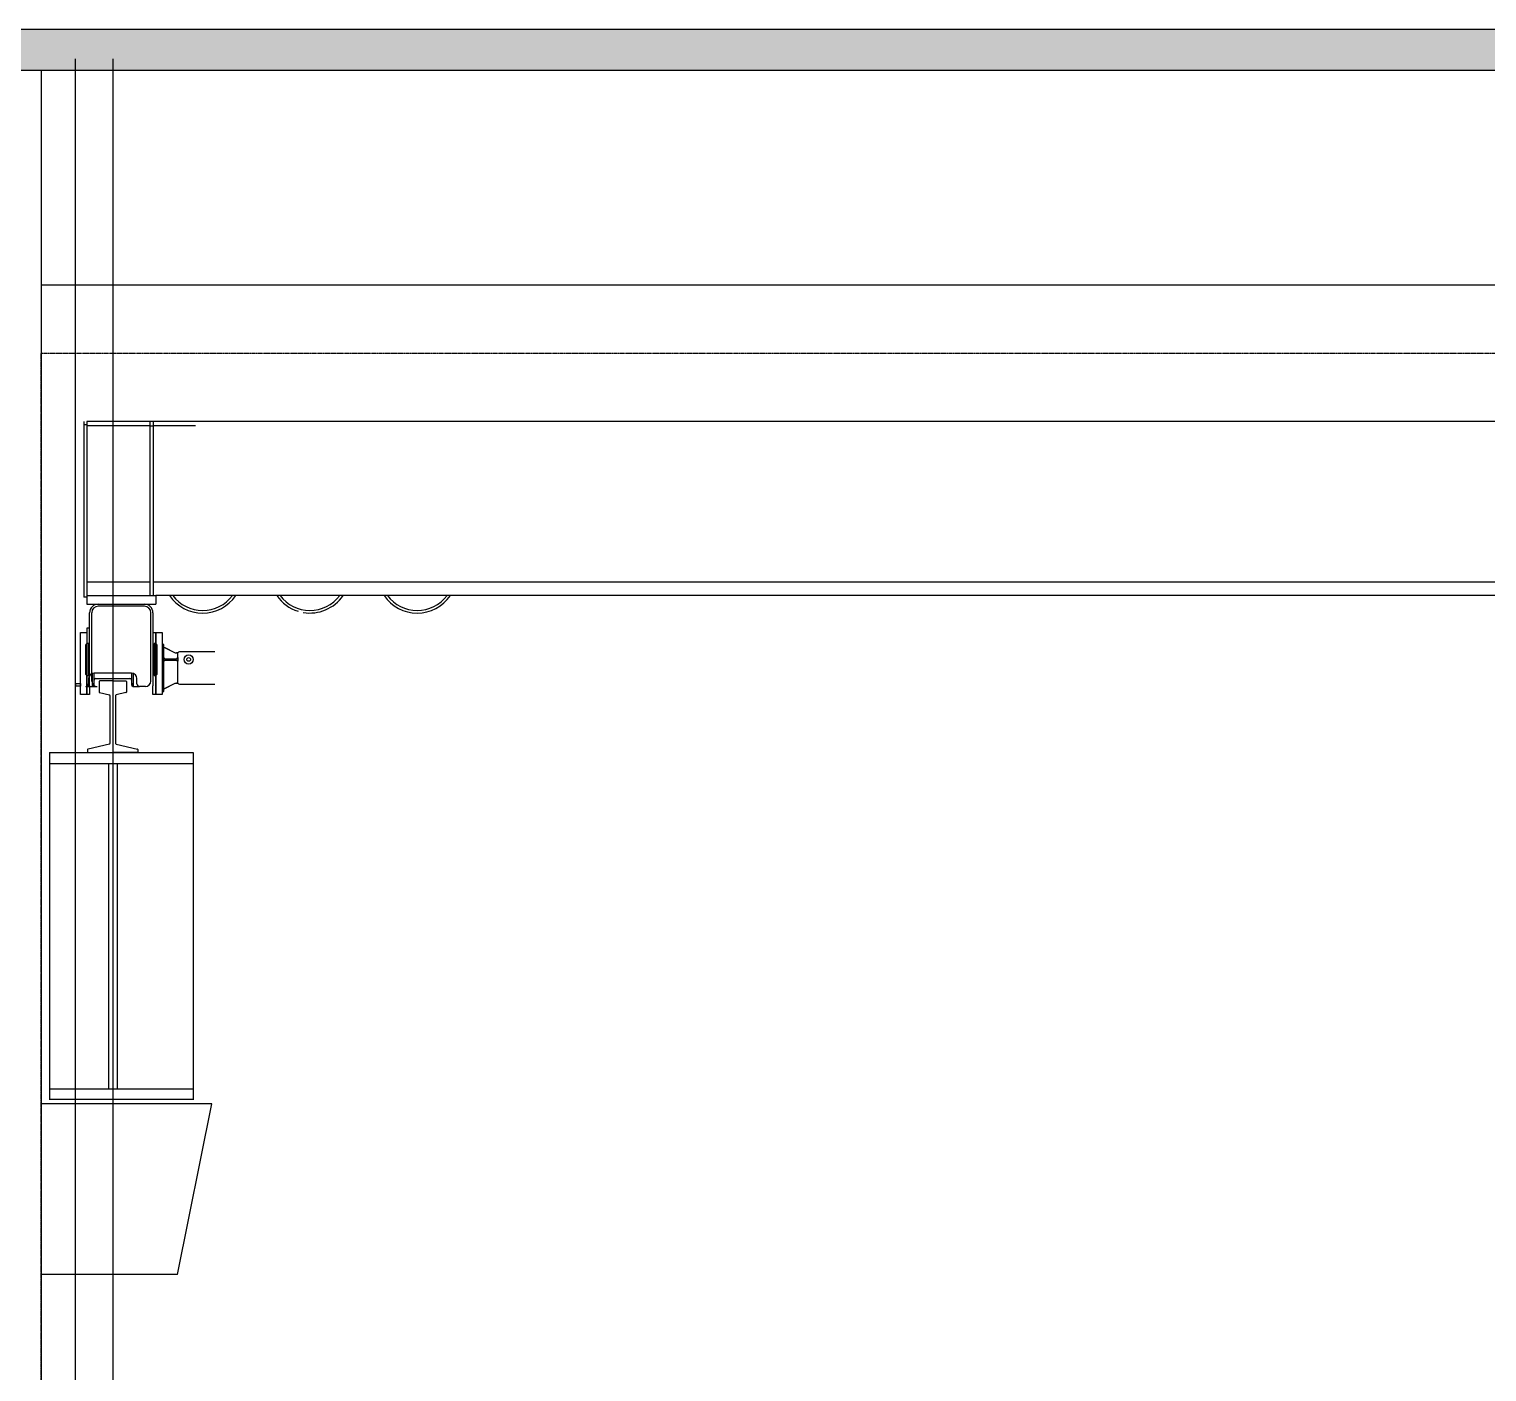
# Model space of a CAD drawing. Extents: x -599358 to 2865263, y -1062760 to 486533.
# Drawn here: x 341126 to 345396, y -697909 to -693974 of the extents above; entities that cross this region are included whole.
import ezdxf

# ---------------------------------------------------------------- set-up
doc = ezdxf.new("R2010")
doc.units = 0
doc.linetypes.add('DASH', pattern=[0.35, 0.25, -0.1])
doc.linetypes.add('DOTE', pattern=[2.42, 2, -0.2, 0.02, -0.2])
for name, color, linetype in [('A-AXIS-DOTE', 14, 'DOTE'), ('A-LIN-V', 9, 'Continuous'), ('AS-COLN', 6, 'Continuous'), ('COLUMN', 9, 'Continuous'), ('FAG16-10.01MA1-被', 7, 'Continuous'), ('FAG16-10.02MA1-被', 7, 'Continuous'), ('FAG16-10MA1-端梁结构', 7, 'Continuous'), ('FAG16-20.02MA1-轴', 7, 'Continuous'), ('FHSGH10105-主梁-01', 7, 'Continuous'), ('FHSGH10105-主梁-02', 7, 'Continuous'), ('FHSGH10105-主梁-04', 7, 'Continuous'), ('FHSGH10105-主梁-06', 7, 'Continuous'), ('G80箱体_MIR2', 7, 'Continuous'), ('PUB_HATCH', 8, 'Continuous'), ('扁电缆', 7, 'Continuous'), ('端盖', 7, 'Continuous'), ('连接板', 7, 'Continuous')]:
    doc.layers.add(name, color=color, linetype=linetype)

msp = doc.modelspace()

# ---------------------------------------------------------------- hatches: boundary and pattern name
at = {"layer": 'PUB_HATCH'}
msp.add_hatch(color=256, dxfattribs=at).paths.add_polyline_path([(351457.9, -694094), (351457.9, -693974), (340910.6, -693974), (340910.6, -694094)])

# ---------------------------------------------------------------- linework, layer by layer
msp.add_line((341515.1, -695777), (341515.1, -695915.6))
at = {"ltscale": 0.5}
for p, q in [((341330.6, -695885.6), (341330.6, -695916.7)), ((341370.6, -695884), (341332.2, -695884)), ((341370.6, -695884), (341408.9, -695884)), ((341410.5, -695885.6), (341410.5, -695916.7)), ((341331.9, -695918.2), (341360.9, -695924.9)), ((341362.1, -695926.4), (341362.1, -696068)), ((341379, -695926.4), (341379, -696068)), ((341409.3, -695918.2), (341380.2, -695924.9)), ((341360.9, -696069.6), (341298.2, -696084)), ((341380.2, -696069.6), (341442.9, -696084)), ((341184.8, -696094.2), (341606.3, -696094.2)), ((341184.8, -696094.2), (341184.8, -696125.7)), ((341297, -696085.6), (341297, -696094.2)), ((341297, -696094.2), (341370.6, -696094.2)), ((341444.2, -696094.2), (341370.6, -696094.2)), ((341444.2, -696085.6), (341444.2, -696094.2)), ((341606.3, -696094.2), (341606.3, -696125.7)), ((341184.8, -696125.7), (341606.3, -696125.7)), ((341184.8, -696125.7), (341184.8, -697110.4)), ((341358, -696125.7), (341358, -697080.4)), ((341383.1, -696125.7), (341383.1, -697080.4)), ((341606.3, -696125.7), (341606.3, -697110.4)), ((341606.3, -697080.4), (341184.8, -697080.4)), ((341184.8, -697080.4), (341184.8, -697111.8)), ((341606.3, -697080.4), (341606.3, -697111.8)), ((341606.3, -697110.4), (341184.8, -697110.4))]:
    msp.add_line(p, q, dxfattribs=at)
at = {"color": 6, "linetype": 'DASH'}
msp.add_lwpolyline([(350860.6, -701154.1), (341160.6, -701154.1), (341160.6, -694924), (350860.6, -694924), (350860.6, -701154.1)], dxfattribs=at)
msp.add_lwpolyline([(341262.5, -695892), (341276, -695892), (341276, -695899.8), (341262.5, -695899.8)], close=True)
at = {"ltscale": 0.5}
for centre, start, end in [((341332.2, -695885.6), 90, 180), ((341408.9, -695885.6), 0, 90), ((341332.2, -695916.7), 180, 257), ((341360.6, -695926.4), 0, 77), ((341380.6, -695926.4), 103, 180), ((341408.9, -695916.7), 283, 0), ((341360.6, -696068), 283, 0), ((341380.6, -696068), 180, 257), ((341298.5, -696085.6), 103, 180), ((341442.6, -696085.6), 0, 77)]:
    msp.add_arc(centre, 1.57, start, end, dxfattribs=at)
at = {"layer": 'A-AXIS-DOTE'}
for p, q in [((341260.6, -694061.5), (341260.6, -701154.1)), ((341370.6, -694061.5), (341370.6, -701154.1))]:
    msp.add_line(p, q, dxfattribs=at)
at = {"layer": 'A-LIN-V'}
msp.add_line((341560.6, -697624), (341160.6, -697624), dxfattribs=at)
for points in [[(350860.6, -694724), (341160.6, -694724)], [(341560.6, -697624), (341660.6, -697124), (341160.6, -697124)]]:
    msp.add_lwpolyline(points, dxfattribs=at)
at = {"layer": 'AS-COLN'}
for p, q in [((340910.6, -693974), (351457.9, -693974)), ((340910.6, -694094), (351457.9, -694094))]:
    msp.add_line(p, q, dxfattribs=at)
at = {"layer": 'COLUMN'}
msp.add_line((341160.6, -694094), (341160.6, -701424), dxfattribs=at)
at = {"layer": 'FAG16-10.01MA1-被', "color": 7, "linetype": 'Continuous'}
for p, q in [((341292, -695900.6), (341311.4, -695900.6)), ((341311.4, -695900.6), (341311.4, -695861.9)), ((341311.4, -695900.6), (341314.7, -695897.3)), ((341314.7, -695861.3), (341314.7, -695897.3)), ((341314.7, -695897.3), (341315.6, -695881.5)), ((341320.3, -695877), (341420.9, -695877)), ((341425.6, -695881.5), (341426.4, -695897.5)), ((341426.4, -695897.5), (341426.4, -695861.3)), ((341426.4, -695897.5), (341429.9, -695900.6)), ((341429.9, -695861.9), (341429.9, -695900.6)), ((341429.9, -695900.6), (341449.1, -695900.6))]:
    msp.add_line(p, q, dxfattribs=at)
for centre, start, end in [((341320.3, -695881.7), 90, 177), ((341420.9, -695881.7), 3, 90)]:
    msp.add_arc(centre, 4.71, start, end, dxfattribs=at)
at = {"layer": 'FAG16-10.02MA1-被', "color": 7, "linetype": 'Continuous'}
for p, q in [((341294.5, -695774.2), (341291.3, -695777.3)), ((341294.5, -695775.3), (341294.5, -695774.2)), ((341299.6, -695774.2), (341294.5, -695774.2)), ((341294.5, -695775.3), (341294.5, -695868.5)), ((341299.6, -695775.3), (341299.6, -695774.2)), ((341299.6, -695775.3), (341299.6, -695868.5)), ((341491.5, -695775.3), (341491.5, -695774.2)), ((341496.7, -695774.2), (341491.5, -695774.2)), ((341491.5, -695775.3), (341491.5, -695868.5)), ((341496.7, -695774.2), (341496.7, -695775.3)), ((341499.8, -695777.3), (341496.7, -695774.2)), ((341496.7, -695868.5), (341496.7, -695775.3)), ((341291.3, -695777.3), (341291.3, -695778.3)), ((341291.3, -695865.3), (341291.3, -695778.3)), ((341302.7, -695776.5), (341299.6, -695776.5)), ((341491.5, -695776.5), (341488.4, -695776.5)), ((341499.8, -695778.3), (341499.8, -695777.3)), ((341499.8, -695778.3), (341499.8, -695865.3)), ((341291.3, -695865.3), (341294.5, -695868.5)), ((341294.5, -695868.5), (341299.6, -695868.5)), ((341299.6, -695866.1), (341302.7, -695866.1)), ((341488.4, -695866.1), (341491.5, -695866.1)), ((341491.5, -695868.5), (341496.7, -695868.5)), ((341496.7, -695868.5), (341499.8, -695865.3))]:
    msp.add_line(p, q, dxfattribs=at)
at = {"layer": 'FAG16-10MA1-端梁结构', "color": 7, "linetype": 'Continuous'}
for p, q in [((341302.7, -695898.3), (341302.7, -695684.3)), ((341309, -695884.9), (341309, -695684.3)), ((341327.9, -695659.2), (341463.3, -695659.2)), ((341463.3, -695665.5), (341327.9, -695665.5)), ((341482.1, -695884.9), (341482.1, -695684.3)), ((341488.4, -695684.3), (341488.4, -695898.3)), ((341488.4, -695742.5), (341496.3, -695742.5)), ((341496.3, -695742.5), (341496.3, -695773.9)), ((341496.3, -695774.2), (341496.3, -695773.9)), ((341292, -695900.6), (341324.7, -695900.6)), ((341294.9, -695868.5), (341294.9, -695892)), ((341294.9, -695923.5), (341294.9, -695892)), ((341299.9, -695877), (341299.9, -695892.7)), ((341302.7, -695898.3), (341302.7, -695923.5)), ((341425.6, -695861.3), (341315.6, -695861.3)), ((341441.3, -695892.7), (341441.3, -695877)), ((341466.4, -695900.6), (341449.1, -695900.6)), ((341488.4, -695923.5), (341488.4, -695898.3)), ((341496.3, -695892), (341496.3, -695868.5)), ((341496.3, -695892), (341496.3, -695923.5)), ((341302.7, -695923.5), (341294.9, -695923.5)), ((341496.3, -695923.5), (341488.4, -695923.5))]:
    msp.add_line(p, q, dxfattribs=at)
for centre, radius, start, end in [((341327.9, -695684.3), 25.1, 90, 180), ((341327.9, -695684.3), 18.9, 90, 180), ((341463.3, -695684.3), 25.1, 0, 90), ((341463.3, -695684.3), 18.9, 0, 90), ((341292, -695892.7), 7.86, 270, 0), ((341315.6, -695877), 15.7, 90, 180), ((341324.7, -695884.9), 15.7, 180, 270), ((341425.6, -695877), 15.7, 0, 90), ((341449.1, -695892.7), 7.86, 180, 270), ((341466.4, -695884.9), 15.7, 270, 0)]:
    msp.add_arc(centre, radius, start, end, dxfattribs=at)
at = {"layer": 'FAG16-20.02MA1-轴', "color": 7, "linetype": 'Continuous'}
for p, q in [((341276, -695773.9), (341276, -695742.5)), ((341276, -695742.5), (341294.9, -695742.5)), ((341276, -695892), (341276, -695773.9)), ((341496.3, -695773.9), (341496.3, -695742.5)), ((341496.3, -695742.5), (341515.1, -695742.5)), ((341496.3, -695773.9), (341496.3, -695774.2)), ((341515.1, -695742.5), (341515.1, -695773.9)), ((341515.1, -695773.9), (341515.1, -695892)), ((341276, -695923.5), (341276, -695892)), ((341294.9, -695892), (341294.9, -695868.5)), ((341294.9, -695892), (341294.9, -695923.5)), ((341496.3, -695868.5), (341496.3, -695892)), ((341496.3, -695923.5), (341496.3, -695892)), ((341515.1, -695892), (341515.1, -695923.5)), ((341294.9, -695923.5), (341276, -695923.5)), ((341515.1, -695923.5), (341496.3, -695923.5))]:
    msp.add_line(p, q, dxfattribs=at)
at = {"layer": 'FHSGH10105-主梁-01', "color": 7, "linetype": 'Continuous'}
for p, q in [((341285.8, -695124), (341285.8, -695482)), ((341294.9, -695133.5), (341285.8, -695133.5)), ((341294.9, -695124), (341294.9, -695482)), ((341285.8, -695482), (341285.8, -695639.1)), ((341294.9, -695482), (341294.9, -695639.1)), ((341294.9, -695639.1), (341285.8, -695639.1))]:
    msp.add_line(p, q, dxfattribs=at)
at = {"layer": 'FHSGH10105-主梁-02', "color": 7, "linetype": 'Continuous'}
for p, q in [((341480.6, -695481.6), (341480.6, -695124)), ((341489.6, -695481.6), (341489.6, -695124)), ((341480.6, -695136.2), (341489.6, -695136.2)), ((341480.6, -695634), (341480.6, -695481.6)), ((341489.6, -695634), (341489.6, -695481.6)), ((341480.6, -695634), (341489.6, -695634))]:
    msp.add_line(p, q, dxfattribs=at)
at = {"layer": 'FHSGH10105-主梁-04', "color": 7, "linetype": 'Continuous'}
for p, q in [((350735.3, -695124), (341294.9, -695124)), ((341294.9, -695124), (341294.9, -695133.5)), ((341480.6, -695136.2), (341294.9, -695136.2)), ((341613, -695136.2), (341489.6, -695136.2))]:
    msp.add_line(p, q, dxfattribs=at)
at = {"layer": 'FHSGH10105-主梁-06', "color": 7, "linetype": 'Continuous'}
for p, q in [((341480.6, -695594.7), (341294.9, -695594.7)), ((350531.5, -695594.7), (341489.6, -695594.7)), ((350524.9, -695634), (341496.3, -695634))]:
    msp.add_line(p, q, dxfattribs=at)
at = {"layer": 'G80箱体_MIR2', "color": 7, "linetype": 'Continuous'}
for p, q in [((341519.9, -695777), (341515.1, -695777)), ((341519.9, -695777), (341515.1, -695777)), ((341519.9, -695915.6), (341519.9, -695777)), ((341519.9, -695784.9), (341519.9, -695777)), ((341519.9, -695784.9), (341523, -695786.5)), ((341519.9, -695784.9), (341552.9, -695802.2)), ((341523, -695786.5), (341552.9, -695802.2)), ((341552.9, -695802.2), (341557.4, -695802.2)), ((341552.9, -695802.2), (341560.8, -695802.2)), ((341559.9, -695805.5), (341559.9, -695815.8)), ((341560.9, -695815.9), (341560.9, -695826.7)), ((341669.9, -695799), (341566.2, -695799)), ((341669.9, -695799), (341566.2, -695799)), ((341523, -695819), (341552.9, -695819)), ((341523, -695823.7), (341552.9, -695823.7)), ((341552.9, -695819), (341557.4, -695819)), ((341552.9, -695819), (341552.9, -695823.7)), ((341552.9, -695823.7), (341557.4, -695823.7)), ((341559.9, -695826.8), (341559.9, -695887.1)), ((341519.9, -695907.7), (341552.9, -695890.5)), ((341523, -695906.1), (341552.9, -695890.5)), ((341552.9, -695890.5), (341557.4, -695890.5)), ((341552.9, -695890.5), (341560.8, -695890.5)), ((341566.2, -695893.6), (341669.9, -695893.6)), ((341566.2, -695893.6), (341669.9, -695893.6)), ((341515.1, -695915.6), (341519.9, -695915.6)), ((341515.1, -695915.6), (341519.9, -695915.6)), ((341523, -695906.1), (341519.9, -695907.7)), ((341519.9, -695915.6), (341519.9, -695907.7))]:
    msp.add_line(p, q, dxfattribs=at)
for radius in [13.4, 5.43]:
    msp.add_circle((341592.9, -695821.3), radius, dxfattribs=at)
for centre, radius, start, end in [((341523, -695815.8), 3.14, 180, 270), ((341556.8, -695815.8), 3.14, 269.9972, 0.0028), ((341559.1, -696521), 718.8, 89.8609, 90.1391), ((341566.3, -695805.5), 6.35, 147.9522, 180.0239), ((341566.2, -695805.3), 6.29, 90, 149.6107), ((341566.2, -695805.3), 6.29, 90, 150), ((341523, -695826.8), 3.14, 90, 180), ((341556.8, -695826.8), 3.14, 359.9972, 90.0028), ((341557.5, -695827.1), 3.42, 6.8815, 91.5254), ((341559.1, -697551.3), 1660.8, 89.9398, 90.0602), ((341566.3, -695887.1), 6.35, 179.9758, 212.048), ((341566.2, -695887.3), 6.29, 210.4106, 270), ((341566.2, -695887.3), 6.29, 210, 270)]:
    msp.add_arc(centre, radius, start, end, dxfattribs=at)
msp.add_open_spline([(341557.4, -695819), (341557.5, -695819), (341557.8, -695818.9), (341558.2, -695818.9), (341558.6, -695818.8), (341558.9, -695818.6), (341559.3, -695818.4), (341559.7, -695818.1), (341560.2, -695817.7), (341560.5, -695817.2), (341560.7, -695816.9), (341560.8, -695816.6), (341560.8, -695816.4), (341560.9, -695816.2), (341560.9, -695816), (341560.9, -695815.9)], degree=3, knots=[0, 0, 0, 0, 0.079461, 0.16286, 0.250084, 0.314626, 0.375064, 0.50012, 0.624743, 0.749722, 0.814009, 0.874329, 0.916993, 0.95886, 1, 1, 1, 1], dxfattribs=at)
at = {"layer": '扁电缆', "color": 7, "linetype": 'Continuous'}
for centre, radius, start, end in [((341633.8, -695567.3), 117.9, 214.4967, 325.5033), ((341633.9, -695567.3), 110, 217.3594, 322.6406), ((341948.1, -695567.3), 117.9, 214.4967, 252.9858), ((341948.1, -695567.3), 110, 217.3594, 322.6406), ((341948.1, -695567.3), 117.9, 260.3957, 325.5033), ((342262.4, -695567.3), 117.9, 214.4967, 325.5033), ((342262.4, -695567.3), 110, 217.3594, 322.6406)]:
    msp.add_arc(centre, radius, start, end, dxfattribs=at)
at = {"layer": '端盖', "color": 7, "linetype": 'Continuous'}
for p, q in [((341294.9, -695729.9), (341294.9, -695775.3)), ((341302.7, -695729.9), (341294.9, -695729.9)), ((341294.9, -695774.2), (341294.9, -695775.3))]:
    msp.add_line(p, q, dxfattribs=at)
at = {"layer": '连接板', "color": 7, "linetype": 'Continuous'}
for p, q in [((341294.9, -695634), (341496.3, -695634)), ((341294.9, -695634), (341294.9, -695659.2)), ((341496.3, -695634), (341496.3, -695659.2)), ((341294.9, -695659.2), (341327.9, -695659.2)), ((341463.3, -695659.2), (341496.3, -695659.2))]:
    msp.add_line(p, q, dxfattribs=at)

doc.saveas('drawing.dxf')
